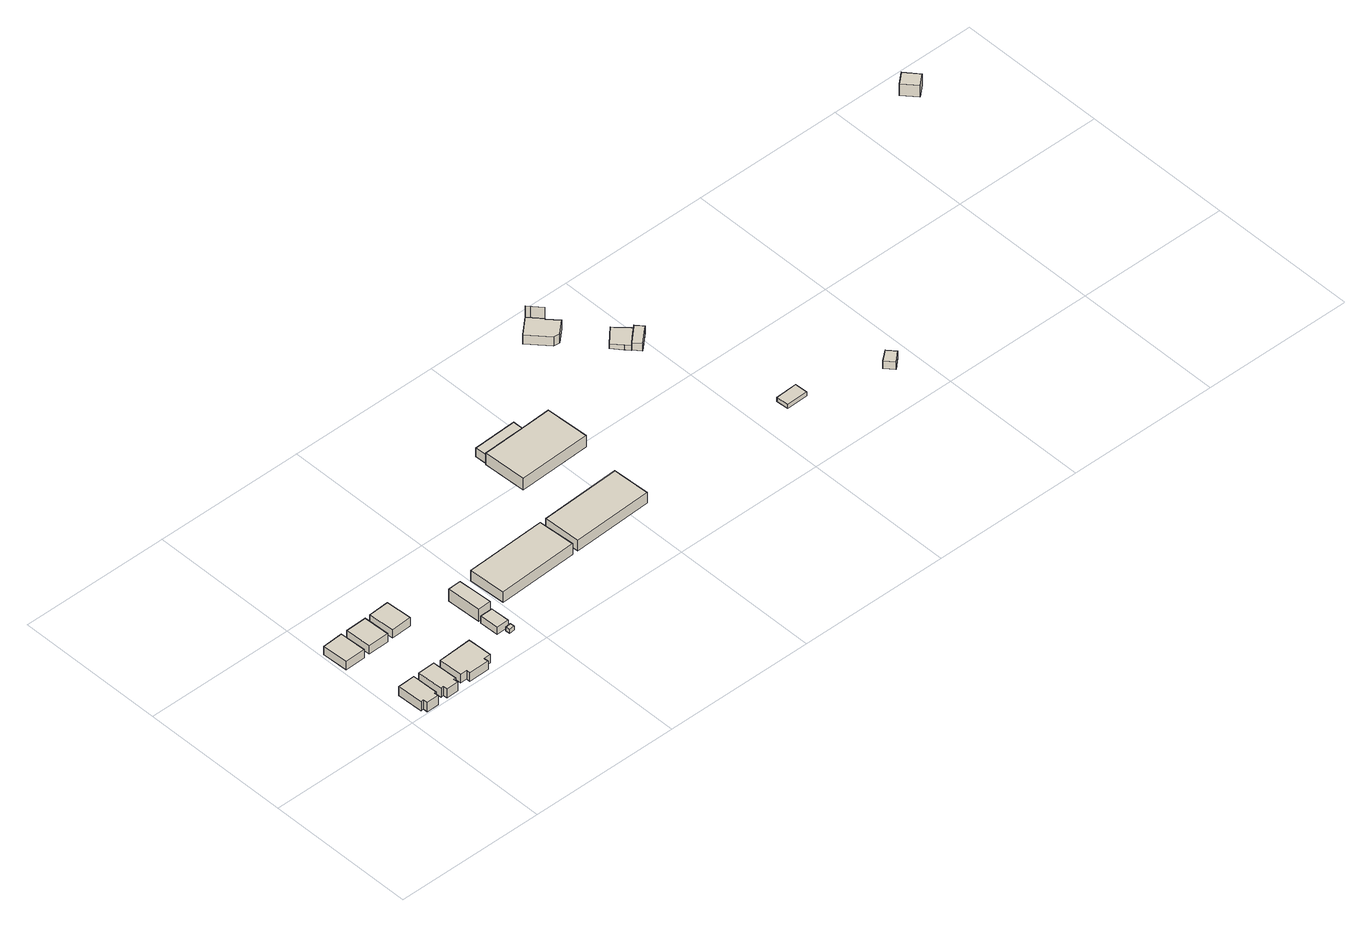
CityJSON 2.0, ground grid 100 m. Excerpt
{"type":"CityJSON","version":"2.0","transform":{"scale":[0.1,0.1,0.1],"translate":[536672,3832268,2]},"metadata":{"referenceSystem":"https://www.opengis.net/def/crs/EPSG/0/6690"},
"CityObjects":{
"building1":{"type":"Building","attributes":{"計測周辺長":63.3,"1/2500図郭":82,"区名":"住之江区","町丁目名称":"南港北３丁目","街区番号":4,"class":"3001","usage":"431","measuredHeight":6.8,"storeysAboveGround":1,"BuildingDetailAttribute.buildingRoofEdgeArea":222.16,"BuildingDetailAttribute.buildingStructureType":"610","BuildingDetailAttribute.buildingStructureOrgType":"2","BuildingDetailAttribute.detailedUsage":"1730","BuildingDetailAttribute.specifiedBuildingCoverageRate":0.6,"BuildingDetailAttribute.surveyYear":2017,"BuildingTsunamiRiskAttribute.description":"1","BuildingTsunamiRiskAttribute.rank":"1","BuildingTsunamiRiskAttribute.depth":0.07,"BuildingHighTideRiskAttribute.description":"1","BuildingHighTideRiskAttribute.rank":"2","BuildingHighTideRiskAttribute.depth":2.72,"BuildingIDAttribute.prefecture":"27","BuildingIDAttribute.city":"27125"},"geometry":[{"type":"Solid","lod":"1","boundaries":[[[[0,1,2,3,4,5,6,7]],[[6,8,9,7]],[[5,10,8,6]],[[4,11,10,5]],[[3,12,11,4]],[[2,13,12,3]],[[1,14,13,2]],[[0,15,14,1]],[[7,9,15,0]],[[8,10,11,12,13,14,15,9]]]]}]},
"building2":{"type":"Building","attributes":{"計測周辺長":62.28,"1/2500図郭":82,"区名":"住之江区","町丁目名称":"南港北３丁目","街区番号":4,"class":"3001","usage":"431","measuredHeight":6.2,"storeysAboveGround":1,"BuildingDetailAttribute.buildingRoofEdgeArea":239.09,"BuildingDetailAttribute.buildingStructureType":"610","BuildingDetailAttribute.buildingStructureOrgType":"2","BuildingDetailAttribute.detailedUsage":"1730","BuildingDetailAttribute.specifiedBuildingCoverageRate":0.6,"BuildingDetailAttribute.surveyYear":2017,"BuildingHighTideRiskAttribute.description":"1","BuildingHighTideRiskAttribute.rank":"2","BuildingHighTideRiskAttribute.depth":1.84,"BuildingIDAttribute.prefecture":"27","BuildingIDAttribute.city":"27125"},"geometry":[{"type":"Solid","lod":"1","boundaries":[[[[16,17,18,19]],[[18,20,21,19]],[[17,22,20,18]],[[16,23,22,17]],[[19,21,23,16]],[[20,22,23,21]]]]}]},
"building3":{"type":"Building","attributes":{"計測周辺長":62.56,"1/2500図郭":82,"区名":"住之江区","町丁目名称":"南港北３丁目","街区番号":4,"class":"3001","usage":"431","measuredHeight":6.7,"storeysAboveGround":1,"BuildingDetailAttribute.buildingRoofEdgeArea":218.34,"BuildingDetailAttribute.buildingStructureType":"610","BuildingDetailAttribute.buildingStructureOrgType":"2","BuildingDetailAttribute.detailedUsage":"1730","BuildingDetailAttribute.specifiedBuildingCoverageRate":0.6,"BuildingDetailAttribute.surveyYear":2017,"BuildingTsunamiRiskAttribute.description":"1","BuildingTsunamiRiskAttribute.rank":"1","BuildingTsunamiRiskAttribute.depth":0.01,"BuildingHighTideRiskAttribute.description":"1","BuildingHighTideRiskAttribute.rank":"2","BuildingHighTideRiskAttribute.depth":2.68,"BuildingIDAttribute.prefecture":"27","BuildingIDAttribute.city":"27125"},"geometry":[{"type":"Solid","lod":"1","boundaries":[[[[24,25,26,27,28,29,30,31]],[[30,32,33,31]],[[29,34,32,30]],[[28,35,34,29]],[[27,36,35,28]],[[26,37,36,27]],[[25,38,37,26]],[[24,39,38,25]],[[31,33,39,24]],[[32,34,35,36,37,38,39,33]]]]}]},
"building4":{"type":"Building","attributes":{"計測周辺長":62.52,"1/2500図郭":82,"区名":"住之江区","町丁目名称":"南港北３丁目","街区番号":4,"class":"3001","usage":"431","measuredHeight":6.2,"storeysAboveGround":1,"BuildingDetailAttribute.buildingRoofEdgeArea":241.62,"BuildingDetailAttribute.buildingStructureType":"610","BuildingDetailAttribute.buildingStructureOrgType":"2","BuildingDetailAttribute.detailedUsage":"1730","BuildingDetailAttribute.specifiedBuildingCoverageRate":0.6,"BuildingDetailAttribute.surveyYear":2017,"BuildingHighTideRiskAttribute.description":"1","BuildingHighTideRiskAttribute.rank":"2","BuildingHighTideRiskAttribute.depth":1.53,"BuildingIDAttribute.prefecture":"27","BuildingIDAttribute.city":"27125"},"geometry":[{"type":"Solid","lod":"1","boundaries":[[[[40,41,42,43]],[[42,44,45,43]],[[41,46,44,42]],[[40,47,46,41]],[[43,45,47,40]],[[44,46,47,45]]]]}]},
"building5":{"type":"Building","attributes":{"計測周辺長":83.28,"1/2500図郭":82,"区名":"住之江区","町丁目名称":"南港北３丁目","街区番号":4,"class":"3001","usage":"431","measuredHeight":6.3,"storeysAboveGround":1,"BuildingDetailAttribute.buildingRoofEdgeArea":402.5,"BuildingDetailAttribute.buildingStructureType":"610","BuildingDetailAttribute.buildingStructureOrgType":"2","BuildingDetailAttribute.detailedUsage":"1730","BuildingDetailAttribute.specifiedBuildingCoverageRate":0.6,"BuildingDetailAttribute.surveyYear":2017,"BuildingTsunamiRiskAttribute.description":"1","BuildingTsunamiRiskAttribute.rank":"1","BuildingTsunamiRiskAttribute.depth":0.04,"BuildingHighTideRiskAttribute.description":"1","BuildingHighTideRiskAttribute.rank":"2","BuildingHighTideRiskAttribute.depth":2.53,"BuildingIDAttribute.prefecture":"27","BuildingIDAttribute.city":"27125"},"geometry":[{"type":"Solid","lod":"1","boundaries":[[[[48,49,50,51,52,53,54,55]],[[54,56,57,55]],[[53,58,56,54]],[[52,59,58,53]],[[51,60,59,52]],[[50,61,60,51]],[[49,62,61,50]],[[48,63,62,49]],[[55,57,63,48]],[[56,58,59,60,61,62,63,57]]]]}]},
"building6":{"type":"Building","attributes":{"計測周辺長":62.05,"1/2500図郭":82,"区名":"住之江区","町丁目名称":"南港北３丁目","街区番号":4,"class":"3001","usage":"431","measuredHeight":6.2,"storeysAboveGround":1,"BuildingDetailAttribute.buildingRoofEdgeArea":237.56,"BuildingDetailAttribute.buildingStructureType":"610","BuildingDetailAttribute.buildingStructureOrgType":"2","BuildingDetailAttribute.detailedUsage":"1730","BuildingDetailAttribute.specifiedBuildingCoverageRate":0.6,"BuildingDetailAttribute.surveyYear":2017,"BuildingHighTideRiskAttribute.description":"1","BuildingHighTideRiskAttribute.rank":"2","BuildingHighTideRiskAttribute.depth":1.62,"BuildingIDAttribute.prefecture":"27","BuildingIDAttribute.city":"27125"},"geometry":[{"type":"Solid","lod":"1","boundaries":[[[[64,65,66,67]],[[66,68,69,67]],[[65,70,68,66]],[[64,71,70,65]],[[67,69,71,64]],[[68,70,71,69]]]]}]},
"building7":{"type":"Building","attributes":{"計測周辺長":42.76,"1/2500図郭":82,"区名":"住之江区","町丁目名称":"南港北３丁目","街区番号":4,"class":"3001","usage":"431","measuredHeight":5.2,"storeysAboveGround":1,"BuildingDetailAttribute.buildingRoofEdgeArea":109.47,"BuildingDetailAttribute.buildingStructureType":"610","BuildingDetailAttribute.buildingStructureOrgType":"2","BuildingDetailAttribute.detailedUsage":"1730","BuildingDetailAttribute.specifiedBuildingCoverageRate":0.6,"BuildingDetailAttribute.surveyYear":2017,"BuildingTsunamiRiskAttribute.description":"1","BuildingTsunamiRiskAttribute.rank":"1","BuildingTsunamiRiskAttribute.depth":0.11,"BuildingHighTideRiskAttribute.description":"1","BuildingHighTideRiskAttribute.rank":"2","BuildingHighTideRiskAttribute.depth":2.54,"BuildingIDAttribute.prefecture":"27","BuildingIDAttribute.city":"27125"},"geometry":[{"type":"Solid","lod":"1","boundaries":[[[[72,73,74,75]],[[74,76,77,75]],[[73,78,76,74]],[[72,79,78,73]],[[75,77,79,72]],[[76,78,79,77]]]]}]},
"building8":{"type":"Building","attributes":{"class":"3001","BuildingDetailAttribute.specifiedBuildingCoverageRate":0.6,"BuildingDetailAttribute.surveyYear":2017,"BuildingTsunamiRiskAttribute.description":"1","BuildingTsunamiRiskAttribute.rank":"1","BuildingTsunamiRiskAttribute.depth":0.11,"BuildingHighTideRiskAttribute.description":"1","BuildingHighTideRiskAttribute.rank":"2","BuildingHighTideRiskAttribute.depth":2.78,"BuildingIDAttribute.prefecture":"27","BuildingIDAttribute.city":"27125"},"geometry":[{"type":"Solid","lod":"1","boundaries":[[[[80,81,82,83]],[[82,84,85,83]],[[81,86,84,82]],[[80,87,86,81]],[[83,85,87,80]],[[84,86,87,85]]]]}]},
"building9":{"type":"Building","attributes":{"計測周辺長":63.79,"1/2500図郭":82,"区名":"住之江区","町丁目名称":"南港北３丁目","街区番号":4,"class":"3001","usage":"431","measuredHeight":9.1,"storeysAboveGround":2,"BuildingDetailAttribute.buildingRoofEdgeArea":204.34,"BuildingDetailAttribute.buildingStructureType":"610","BuildingDetailAttribute.buildingStructureOrgType":"2","BuildingDetailAttribute.detailedUsage":"1730","BuildingDetailAttribute.specifiedBuildingCoverageRate":0.6,"BuildingDetailAttribute.surveyYear":2017,"BuildingHighTideRiskAttribute.description":"1","BuildingHighTideRiskAttribute.rank":"2","BuildingHighTideRiskAttribute.depth":2.09,"BuildingIDAttribute.prefecture":"27","BuildingIDAttribute.city":"27125"},"geometry":[{"type":"Solid","lod":"1","boundaries":[[[[88,89,90,91]],[[90,92,93,91]],[[89,94,92,90]],[[88,95,94,89]],[[91,93,95,88]],[[92,94,95,93]]]]}]},
"building10":{"type":"Building","attributes":{"計測周辺長":156.86,"1/2500図郭":82,"区名":"住之江区","町丁目名称":"南港北３丁目","街区番号":4,"class":"3001","usage":"431","measuredHeight":7.9,"storeysAboveGround":1,"BuildingDetailAttribute.buildingRoofEdgeArea":1325.47,"BuildingDetailAttribute.buildingStructureType":"610","BuildingDetailAttribute.buildingStructureOrgType":"2","BuildingDetailAttribute.detailedUsage":"1730","BuildingDetailAttribute.specifiedBuildingCoverageRate":0.6,"BuildingDetailAttribute.surveyYear":2017,"BuildingHighTideRiskAttribute.description":"1","BuildingHighTideRiskAttribute.rank":"2","BuildingHighTideRiskAttribute.depth":1.73,"BuildingIDAttribute.prefecture":"27","BuildingIDAttribute.city":"27125"},"geometry":[{"type":"Solid","lod":"1","boundaries":[[[[96,97,98,99]],[[98,100,101,99]],[[97,102,100,98]],[[96,103,102,97]],[[99,101,103,96]],[[100,102,103,101]]]]}]},
"building11":{"type":"Building","attributes":{"計測周辺長":157.08,"1/2500図郭":82,"区名":"住之江区","町丁目名称":"南港北３丁目","街区番号":4,"class":"3001","usage":"431","measuredHeight":7.9,"storeysAboveGround":1,"BuildingDetailAttribute.buildingRoofEdgeArea":1331.64,"BuildingDetailAttribute.buildingStructureType":"610","BuildingDetailAttribute.buildingStructureOrgType":"2","BuildingDetailAttribute.detailedUsage":"1730","BuildingDetailAttribute.specifiedBuildingCoverageRate":0.6,"BuildingDetailAttribute.surveyYear":2017,"BuildingHighTideRiskAttribute.description":"1","BuildingHighTideRiskAttribute.rank":"2","BuildingHighTideRiskAttribute.depth":2.26,"BuildingIDAttribute.prefecture":"27","BuildingIDAttribute.city":"27125"},"geometry":[{"type":"Solid","lod":"1","boundaries":[[[[104,105,106,107]],[[106,108,109,107]],[[105,110,108,106]],[[104,111,110,105]],[[107,109,111,104]],[[108,110,111,109]]]]}]},
"building12":{"type":"Building","attributes":{"計測周辺長":169.69,"1/2500図郭":82,"区名":"住之江区","町丁目名称":"南港北３丁目","街区番号":4,"class":"3003","usage":"431","measuredHeight":6.4,"storeysAboveGround":1,"BuildingDetailAttribute.buildingRoofEdgeArea":1616.58,"BuildingDetailAttribute.buildingStructureType":"610","BuildingDetailAttribute.buildingStructureOrgType":"2","BuildingDetailAttribute.detailedUsage":"1720","BuildingDetailAttribute.specifiedBuildingCoverageRate":0.6,"BuildingDetailAttribute.surveyYear":2017,"BuildingHighTideRiskAttribute.description":"1","BuildingHighTideRiskAttribute.rank":"2","BuildingHighTideRiskAttribute.depth":0.716,"BuildingIDAttribute.prefecture":"27","BuildingIDAttribute.city":"27125"},"geometry":[{"type":"Solid","lod":"1","boundaries":[[[[112,113,114,115,116]],[[115,117,118,116]],[[114,119,117,115]],[[113,120,119,114]],[[112,121,120,113]],[[116,118,121,112]],[[117,119,120,121,118]]]]}]},
"building13":{"type":"Building","attributes":{"計測周辺長":169.69,"1/2500図郭":82,"区名":"住之江区","町丁目名称":"南港北３丁目","街区番号":4,"class":"3001","usage":"431","measuredHeight":8.5,"storeysAboveGround":1,"BuildingDetailAttribute.buildingRoofEdgeArea":1616.58,"BuildingDetailAttribute.buildingStructureType":"610","BuildingDetailAttribute.buildingStructureOrgType":"2","BuildingDetailAttribute.detailedUsage":"1720","BuildingDetailAttribute.specifiedBuildingCoverageRate":0.6,"BuildingDetailAttribute.surveyYear":2017,"BuildingHighTideRiskAttribute.description":"1","BuildingHighTideRiskAttribute.rank":"2","BuildingHighTideRiskAttribute.depth":0.716,"BuildingIDAttribute.prefecture":"27","BuildingIDAttribute.city":"27125"},"geometry":[{"type":"Solid","lod":"1","boundaries":[[[[122,123,124,125,126,127]],[[126,128,129,127]],[[125,130,128,126]],[[124,131,130,125]],[[123,132,131,124]],[[122,133,132,123]],[[127,129,133,122]],[[128,130,131,132,133,129]]]]}]},
"building14":{"type":"Building","attributes":{"計測周辺長":66.72,"1/2500図郭":73,"区名":"住之江区","町丁目名称":"南港北３丁目","街区番号":2,"class":"3003","usage":"431","measuredHeight":6.8,"storeysAboveGround":1,"BuildingDetailAttribute.buildingRoofEdgeArea":276.73,"BuildingDetailAttribute.buildingStructureType":"610","BuildingDetailAttribute.buildingStructureOrgType":"2","BuildingDetailAttribute.detailedUsage":"1720","BuildingDetailAttribute.specifiedBuildingCoverageRate":0.6,"BuildingDetailAttribute.surveyYear":2017,"BuildingHighTideRiskAttribute.description":"1","BuildingHighTideRiskAttribute.rank":"2","BuildingHighTideRiskAttribute.depth":1.15,"BuildingIDAttribute.prefecture":"27","BuildingIDAttribute.city":"27125"},"geometry":[{"type":"Solid","lod":"1","boundaries":[[[[134,135,136,137,138,139,140]],[[139,141,142,140]],[[138,143,141,139]],[[137,144,143,138]],[[136,145,144,137]],[[135,146,145,136]],[[134,147,146,135]],[[140,142,147,134]],[[141,143,144,145,146,147,142]]]]}]},
"building15":{"type":"Building","attributes":{"class":"3003","measuredHeight":15,"BuildingDetailAttribute.specifiedBuildingCoverageRate":0.6,"BuildingDetailAttribute.surveyYear":2017,"BuildingHighTideRiskAttribute.description":"1","BuildingHighTideRiskAttribute.rank":"2","BuildingHighTideRiskAttribute.depth":1.15,"BuildingIDAttribute.prefecture":"27","BuildingIDAttribute.city":"27125"},"geometry":[{"type":"Solid","lod":"1","boundaries":[[[[148,149,150]],[[149,151,152,150]],[[148,153,151,149]],[[150,152,153,148]],[[151,153,152]]]]}]},
"building16":{"type":"Building","attributes":{"計測周辺長":53.07,"1/2500図郭":73,"区名":"住之江区","町丁目名称":"南港北３丁目","街区番号":1,"class":"3001","usage":"431","measuredHeight":3.5,"storeysAboveGround":1,"BuildingDetailAttribute.buildingRoofEdgeArea":175.43,"BuildingDetailAttribute.buildingStructureType":"610","BuildingDetailAttribute.buildingStructureOrgType":"2","BuildingDetailAttribute.detailedUsage":"1720","BuildingDetailAttribute.specifiedBuildingCoverageRate":0.6,"BuildingDetailAttribute.surveyYear":2017,"BuildingHighTideRiskAttribute.description":"1","BuildingHighTideRiskAttribute.rank":"2","BuildingHighTideRiskAttribute.depth":0.913,"BuildingIDAttribute.prefecture":"27","BuildingIDAttribute.city":"27125"},"geometry":[{"type":"Solid","lod":"1","boundaries":[[[[154,155,156,157,158,159]],[[158,160,161,159]],[[157,162,160,158]],[[156,163,162,157]],[[155,164,163,156]],[[154,165,164,155]],[[159,161,165,154]],[[160,162,163,164,165,161]]]]}]},
"building17":{"type":"Building","attributes":{"計測周辺長":40.87,"1/2500図郭":82,"区名":"住之江区","町丁目名称":"南港北３丁目","街区番号":1,"class":"3001","usage":"431","measuredHeight":5.3,"storeysAboveGround":2,"BuildingDetailAttribute.buildingRoofEdgeArea":87.33,"BuildingDetailAttribute.buildingStructureType":"610","BuildingDetailAttribute.buildingStructureOrgType":"2","BuildingDetailAttribute.detailedUsage":"1720","BuildingDetailAttribute.specifiedBuildingCoverageRate":0.6,"BuildingDetailAttribute.surveyYear":2017,"BuildingHighTideRiskAttribute.description":"1","BuildingHighTideRiskAttribute.rank":"2","BuildingHighTideRiskAttribute.depth":0.883,"BuildingIDAttribute.prefecture":"27","BuildingIDAttribute.city":"27125"},"geometry":[{"type":"Solid","lod":"1","boundaries":[[[[166,167,168,169,170,171]],[[170,172,173,171]],[[169,174,172,170]],[[168,175,174,169]],[[167,176,175,168]],[[166,177,176,167]],[[171,173,177,166]],[[172,174,175,176,177,173]]]]}]},
"building18":{"type":"Building","attributes":{"計測周辺長":45.77,"1/2500図郭":82,"区名":"住之江区","町丁目名称":"南港北３丁目","街区番号":4,"class":"3003","usage":"431","storeysAboveGround":2,"BuildingDetailAttribute.buildingRoofEdgeArea":121.53,"BuildingDetailAttribute.buildingStructureType":"610","BuildingDetailAttribute.buildingStructureOrgType":"2","BuildingDetailAttribute.detailedUsage":"1720","BuildingDetailAttribute.specifiedBuildingCoverageRate":0.6,"BuildingDetailAttribute.surveyYear":2017,"BuildingTsunamiRiskAttribute.description":"1","BuildingTsunamiRiskAttribute.rank":"1","BuildingTsunamiRiskAttribute.depth":0.12,"BuildingHighTideRiskAttribute.description":"1","BuildingHighTideRiskAttribute.rank":"2","BuildingHighTideRiskAttribute.depth":2.73,"BuildingIDAttribute.prefecture":"27","BuildingIDAttribute.city":"27125"},"geometry":[{"type":"Solid","lod":"1","boundaries":[[[[178,179,180,181]],[[180,182,183,181]],[[179,184,182,180]],[[178,185,184,179]],[[181,183,185,178]],[[182,184,185,183]]]]}]},
"building19":{"type":"Building","attributes":{"計測周辺長":31.95,"1/2500図郭":82,"区名":"住之江区","町丁目名称":"南港北３丁目","街区番号":1,"class":"3001","usage":"431","measuredHeight":5.4,"storeysAboveGround":1,"BuildingDetailAttribute.buildingRoofEdgeArea":62.97,"BuildingDetailAttribute.buildingStructureType":"610","BuildingDetailAttribute.buildingStructureOrgType":"2","BuildingDetailAttribute.detailedUsage":"1720","BuildingDetailAttribute.specifiedBuildingCoverageRate":0.6,"BuildingDetailAttribute.surveyYear":2017,"BuildingTsunamiRiskAttribute.description":"1","BuildingTsunamiRiskAttribute.rank":"1","BuildingTsunamiRiskAttribute.depth":0.1,"BuildingHighTideRiskAttribute.description":"1","BuildingHighTideRiskAttribute.rank":"2","BuildingHighTideRiskAttribute.depth":2.76,"BuildingIDAttribute.prefecture":"27","BuildingIDAttribute.city":"27125"},"geometry":[{"type":"Solid","lod":"1","boundaries":[[[[186,187,188,189]],[[188,190,191,189]],[[187,192,190,188]],[[186,193,192,187]],[[189,191,193,186]],[[190,192,193,191]]]]}]},
"building20":{"type":"Building","attributes":{"計測周辺長":41.52,"1/2500図郭":73,"区名":"住之江区","町丁目名称":"南港北３丁目","街区番号":1,"class":"3001","usage":"431","measuredHeight":8.8,"storeysAboveGround":2,"BuildingDetailAttribute.buildingRoofEdgeArea":106.59,"BuildingDetailAttribute.buildingStructureType":"610","BuildingDetailAttribute.buildingStructureOrgType":"2","BuildingDetailAttribute.detailedUsage":"1720","BuildingDetailAttribute.specifiedBuildingCoverageRate":0.6,"BuildingDetailAttribute.surveyYear":2017,"BuildingTsunamiRiskAttribute.description":"1","BuildingTsunamiRiskAttribute.rank":"1","BuildingTsunamiRiskAttribute.depth":0.48,"BuildingHighTideRiskAttribute.description":"1","BuildingHighTideRiskAttribute.rank":"3","BuildingHighTideRiskAttribute.depth":3.13,"BuildingIDAttribute.prefecture":"27","BuildingIDAttribute.city":"27125"},"geometry":[{"type":"Solid","lod":"1","boundaries":[[[[194,195,196,197]],[[196,198,199,197]],[[195,200,198,196]],[[194,201,200,195]],[[197,199,201,194]],[[198,200,201,199]]]]}]}
},
"vertices":[
[119,8,11],[119,38,11],[99,36,11],[94,208,11],[209,212,11],[213,39,11],[201,37,11],[201,9,11],[201,37,79],[201,9,79],[213,39,79],[209,212,79],[94,208,79],[99,36,79],[119,38,79],[119,8,79],
[9,717,22],[147,724,22],[153,549,22],[16,545,22],[153,549,84],[16,545,84],[147,724,84],[9,717,84],
[271,45,11],[253,42,11],[249,215,11],[362,218,11],[368,48,11],[353,46,11],[354,18,11],[274,15,11],[354,18,78],[274,15,78],[353,46,78],[368,48,78],[362,218,78],[249,215,78],[253,42,78],[271,45,78],
[187,724,22],[327,728,22],[333,555,22],[193,552,22],[333,555,84],[193,552,84],[327,728,84],[187,724,84],
[454,27,12],[453,52,12],[408,51,12],[404,211,12],[629,221,12],[636,59,12],[588,58,12],[591,28,12],[588,58,75],[591,28,75],[636,59,75],[629,221,75],[404,211,75],[408,51,75],[453,52,75],[454,27,75],
[364,731,22],[501,737,22],[511,565,22],[373,558,22],[511,565,84],[373,558,84],[501,737,84],[364,731,84],
[813,328,12],[898,329,12],[902,201,12],[817,198,12],[902,201,64],[817,198,64],[898,329,64],[813,328,64],
[871,188,12],[907,191,12],[910,162,12],[874,159,12],[910,162,42],[874,159,42],[907,191,42],[871,188,42],
[801,570,18],[888,573,18],[900,344,18],[810,340,18],[900,344,108],[810,340,108],[888,573,108],[801,570,108],
[1000,607,16],[1537,630,16],[1550,385,16],[1013,360,16],[1550,385,96],[1013,360,96],[1537,630,96],[1000,607,96],
[1580,633,15],[2117,656,15],[2127,408,15],[1590,385,15],[2127,408,94],[1590,385,94],[2117,656,94],[1580,633,94],
[1683,1301,34],[1974,1312,34],[1977,1237,34],[1928,1235,34],[1686,1226,34],[1928,1235,98],[1686,1226,98],[1977,1237,98],[1974,1312,98],[1683,1301,98],
[1928,1235,24],[1977,1237,24],[2170,1245,24],[2182,957,24],[1697,938,24],[1686,1226,24],[1697,938,109],[1686,1226,109],[2182,957,109],[2170,1245,109],[1977,1237,109],[1928,1235,109],
[2663,1803,29],[2660,1798,29],[2721,1731,29],[2639,1658,29],[2597,1663,29],[2485,1789,29],[2591,1884,29],[2485,1789,97],[2591,1884,97],[2597,1663,97],[2639,1658,97],[2721,1731,97],[2660,1798,97],[2663,1803,97],
[2591,1884,30],[2592,1885,30],[2663,1803,30],[2592,1885,180],[2663,1803,180],[2591,1884,180],
[2920,1380,30],[2885,1348,30],[2857,1379,30],[2804,1440,30],[2900,1536,30],[2991,1444,30],[2900,1536,65],[2991,1444,65],[2804,1440,65],[2857,1379,65],[2885,1348,65],[2920,1380,65],
[2991,1444,31],[3032,1399,31],[3012,1381,31],[2925,1303,31],[2885,1348,31],[2920,1380,31],[2885,1348,84],[2920,1380,84],[2925,1303,84],[3012,1381,84],[3032,1399,84],[2991,1444,84],
[3200,526,11],[3345,533,11],[3348,448,11],[3204,444,11],[3348,448,41],[3204,444,41],[3345,533,41],[3200,526,41],
[3800,325,12],[3869,381,12],[3914,329,12],[3848,270,12],[3914,329,67],[3848,270,67],[3869,381,67],[3800,325,67],
[5351,1860,9],[5423,1921,9],[5497,1834,9],[5427,1773,9],[5497,1834,96],[5427,1773,96],[5423,1921,96],[5351,1860,96]
]}
